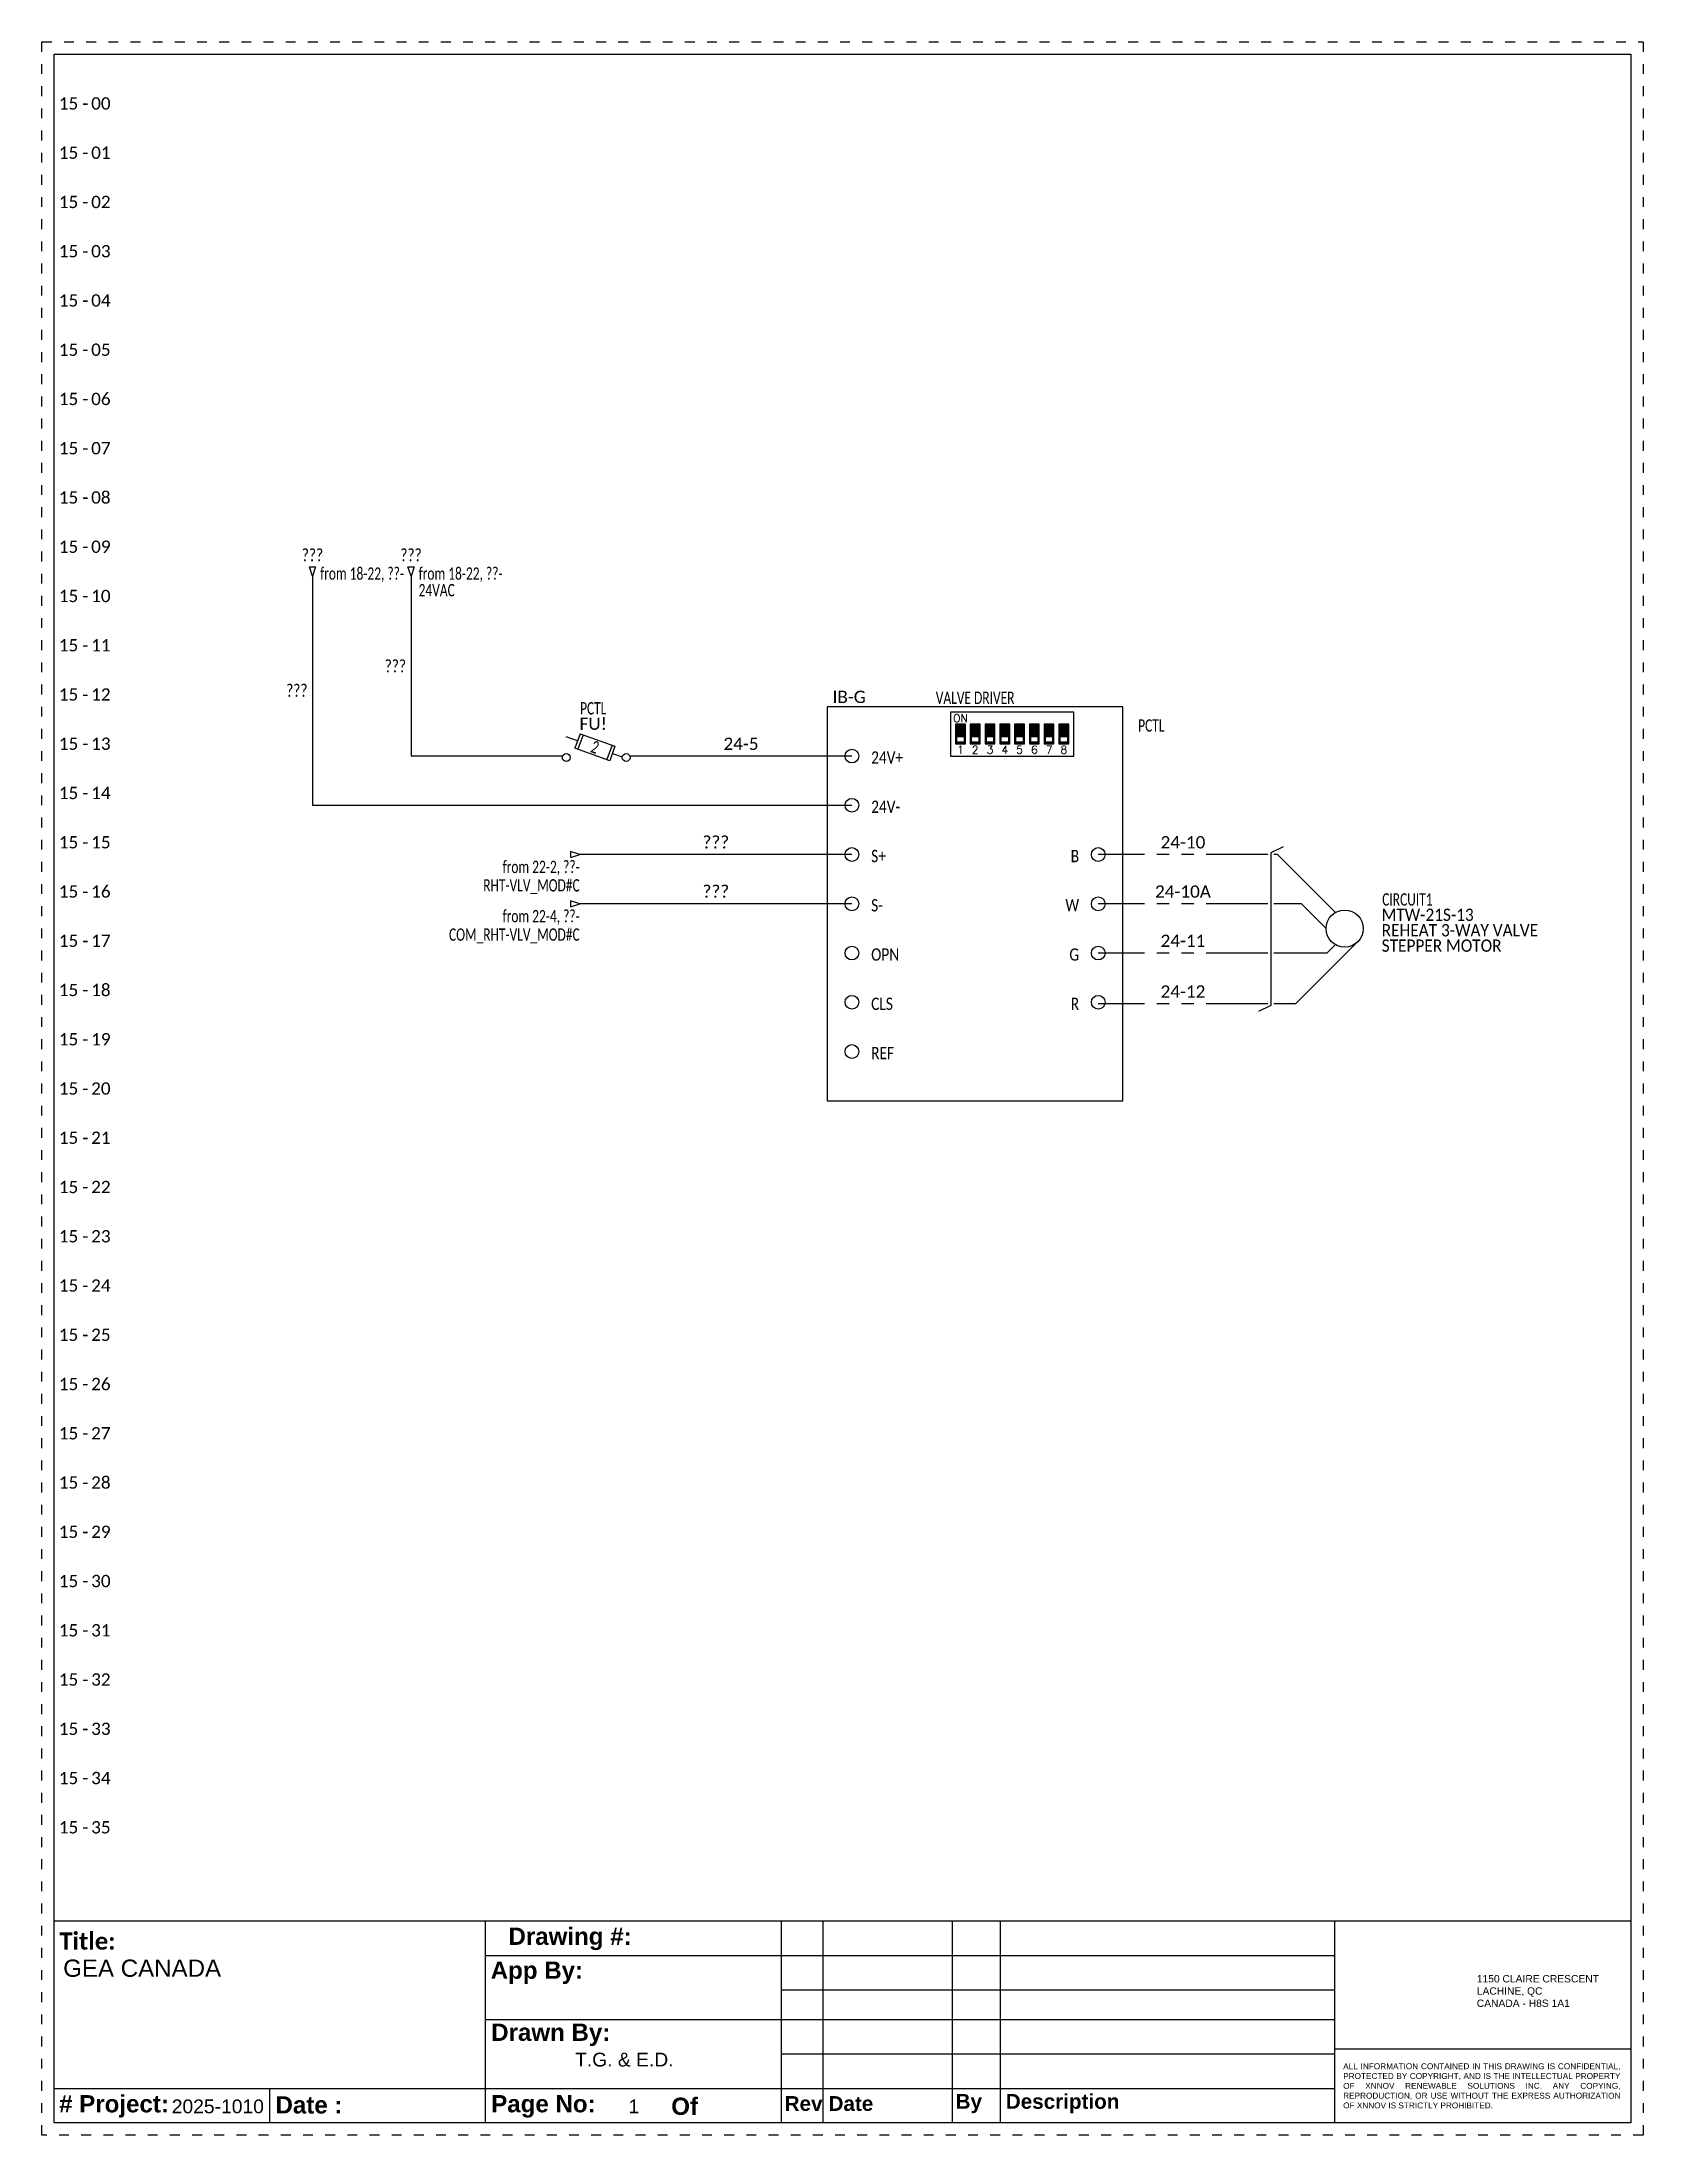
# Model space of a CAD drawing. Header units: inches. Extents: x 0 to 16.2, y 0 to 21.2.
import ezdxf
from ezdxf.enums import TextEntityAlignment as Align

# ---------------------------------------------------------------- set-up
doc = ezdxf.new("R2010")
doc.units = ezdxf.units.IN
doc.header["$MEASUREMENT"] = 0
doc.linetypes.add('DOT2', pattern=[0.125, 0, -0.125])
doc.linetypes.add('PHANTOM2', pattern=[1.25, 0.625, -0.125, 0.125, -0.125, 0.125, -0.125])
for name, color, linetype in [('BLK_18', 251, 'Continuous'), ('DESC', 150, 'Continuous'), ('GRN_18', 102, 'Continuous'), ('LINK', 9, 'Continuous'), ('LOC', 8, 'Continuous'), ('MISC', 7, 'Continuous'), ('ORG_14', 30, 'Continuous'), ('RED_18', 1, 'Continuous'), ('SYMS', 7, 'Continuous'), ('TAGFIXED', 7, 'Continuous'), ('TERMS', 123, 'Continuous'), ('WHT_14', 7, 'Continuous'), ('WHT_18', 7, 'Continuous'), ('WIREFIXED', 7, 'Continuous'), ('WIRENO', 72, 'Continuous'), ('WIREREF_DEST', 52, 'Continuous'), ('XREF', 7, 'Continuous')]:
    doc.layers.add(name, color=color, linetype=linetype)
doc.layers.add('TITLEBLOCK_FRAME', color=7, linetype='DOT2', plot=False)
doc.styles.add('SIMPLEX', font='SIMPLEX')
doc.styles.add('TB_BODY', font='arial.ttf')
doc.styles.add('TB_TITLE', font='ariblk.ttf')
doc.styles.add('WD', font='calibri.ttf')

# ---------------------------------------------------------------- blocks, each defined once
blk = doc.blocks.new('HA1D3')
blk.add_lwpolyline([(-0.094, 0), (-0.094, -0.031), (0, 0), (-0.094, 0.031), (-0.094, 0)])
at = {"style": 'WD', "width": 0.8, "flags": 8}
blk.add_attdef('WIRENO', text='', height=0.125, dxfattribs=at).set_placement((0, 0.094), align=Align.RIGHT)
at = {"style": 'WD', "flags": 1}
blk.add_attdef('SIGCODE', text='', height=0.01, dxfattribs=at).set_placement((-0.02, 0.047), align=Align.RIGHT)
blk.add_attdef('X1TERM01', (0, 0), '', height=0.01, dxfattribs=at)
at = {"style": 'WD', "width": 0.7}
for tag, p in [('XREF', (0, -0.188)), ('DESC1', (0, -0.375))]:
    blk.add_attdef(tag, text='', height=0.125, dxfattribs=at).set_placement(p, align=Align.RIGHT)
blk = doc.blocks.new('WD_WNH')
at = {"linetype": 'Continuous', "style": 'WD'}
blk.add_attdef('WIRENO', text='', height=0.125, dxfattribs=at).set_placement((0, 0.062), align=Align.CENTER)
at = {"style": 'WD', "flags": 1}
for tag, p in [('W01USER', (0, 0.078)), ('W02USER', (0, 0.07)), ('W03USER', (0, 0.062)), ('W04USER', (0, 0.055)), ('W05USER', (0, 0.047)), ('W06USER', (0, 0.039)), ('W07USER', (0, 0.031)), ('W08USER', (0, 0.023)), ('W09USER', (0, 0.016)), ('W10USER', (0, 0.008))]:
    blk.add_attdef(tag, text='', height=0.005, dxfattribs=at).set_placement(p, align=Align.CENTER)
blk = doc.blocks.new('WD_WNV')
at = {"linetype": 'Continuous', "style": 'WD', "width": 0.8}
blk.add_attdef('WIRENO', text='', height=0.125, dxfattribs=at).set_placement((-0.05, 0), align=Align.MIDDLE_RIGHT)
at = {"style": 'WD', "flags": 1}
for tag, p in [('W01USER', (-0.062, 0.094)), ('W02USER', (-0.062, 0.086)), ('W03USER', (-0.062, 0.078)), ('W04USER', (-0.062, 0.07)), ('W05USER', (-0.062, 0.062)), ('W06USER', (-0.062, 0.055)), ('W07USER', (-0.062, 0.047)), ('W08USER', (-0.062, 0.039)), ('W09USER', (-0.062, 0.031)), ('W10USER', (-0.062, 0.023))]:
    blk.add_attdef(tag, text='', height=0.005, dxfattribs=at).set_placement(p, align=Align.CENTER)
blk = doc.blocks.new('*U27')
blk.add_circle((0, 0), 0.07)
blk = doc.blocks.new('*U28')
at = {"color": 0, "linetype": 'ByBlock', "lineweight": -2, "transparency": 16777216}
for p in [(0, 3), (0, 2.5), (0, 2), (0, 1.5), (0, 1), (0, 0.5), (0, 0)]:
    blk.add_blockref('*U27', p, dxfattribs=at)
blk = doc.blocks.new('*U32')
h = blk.add_hatch(color=256)
h.dxf.hatch_style = 1
h.paths.add_polyline_path([(0.061, 0.144), (0.141, 0.144), (0.141, 0.194), (0.061, 0.194)], flags=16)
h.paths.add_polyline_path([(0.051, 0.124), (0.151, 0.124), (0.151, 0.324), (0.051, 0.324)])
h = blk.add_hatch(color=256)
h.dxf.hatch_style = 1
h.paths.add_polyline_path([(0.211, 0.144), (0.291, 0.144), (0.291, 0.194), (0.211, 0.194)], flags=16)
h.paths.add_polyline_path([(0.201, 0.124), (0.301, 0.124), (0.301, 0.324), (0.201, 0.324)])
h = blk.add_hatch(color=256)
h.dxf.hatch_style = 1
h.paths.add_polyline_path([(0.361, 0.144), (0.441, 0.144), (0.441, 0.194), (0.361, 0.194)], flags=16)
h.paths.add_polyline_path([(0.351, 0.124), (0.451, 0.124), (0.451, 0.324), (0.351, 0.324)])
h = blk.add_hatch(color=256)
h.dxf.hatch_style = 1
h.paths.add_polyline_path([(0.511, 0.144), (0.591, 0.144), (0.591, 0.194), (0.511, 0.194)], flags=16)
h.paths.add_polyline_path([(0.501, 0.124), (0.601, 0.124), (0.601, 0.324), (0.501, 0.324)])
h = blk.add_hatch(color=256)
h.dxf.hatch_style = 1
h.paths.add_polyline_path([(0.661, 0.144), (0.741, 0.144), (0.741, 0.194), (0.661, 0.194)], flags=16)
h.paths.add_polyline_path([(0.651, 0.124), (0.751, 0.124), (0.751, 0.324), (0.651, 0.324)])
h = blk.add_hatch(color=256)
h.dxf.hatch_style = 1
h.paths.add_polyline_path([(0.811, 0.144), (0.891, 0.144), (0.891, 0.194), (0.811, 0.194)], flags=16)
h.paths.add_polyline_path([(0.801, 0.124), (0.901, 0.124), (0.901, 0.324), (0.801, 0.324)])
h = blk.add_hatch(color=256)
h.dxf.hatch_style = 1
h.paths.add_polyline_path([(0.96, 0.144), (1.04, 0.144), (1.04, 0.194), (0.96, 0.194)], flags=16)
h.paths.add_polyline_path([(0.95, 0.124), (1.05, 0.124), (1.05, 0.324), (0.95, 0.324)])
h = blk.add_hatch(color=256)
h.dxf.hatch_style = 1
h.paths.add_polyline_path([(1.11, 0.144), (1.19, 0.144), (1.19, 0.194), (1.11, 0.194)], flags=16)
h.paths.add_polyline_path([(1.1, 0.124), (1.2, 0.124), (1.2, 0.324), (1.1, 0.324)])
for points in [[(0, 0), (1.25, 0), (1.25, 0.445), (0, 0.445)], [(0.051, 0.124), (0.151, 0.124), (0.151, 0.324), (0.051, 0.324)], [(0.201, 0.124), (0.301, 0.124), (0.301, 0.324), (0.201, 0.324)], [(0.351, 0.124), (0.451, 0.124), (0.451, 0.324), (0.351, 0.324)], [(0.501, 0.124), (0.601, 0.124), (0.601, 0.324), (0.501, 0.324)], [(0.651, 0.124), (0.751, 0.124), (0.751, 0.324), (0.651, 0.324)], [(0.801, 0.124), (0.901, 0.124), (0.901, 0.324), (0.801, 0.324)], [(0.95, 0.124), (1.05, 0.124), (1.05, 0.324), (0.95, 0.324)], [(1.1, 0.124), (1.2, 0.124), (1.2, 0.324), (1.1, 0.324)], [(0.061, 0.144), (0.141, 0.144), (0.141, 0.194), (0.061, 0.194)], [(0.211, 0.144), (0.291, 0.144), (0.291, 0.194), (0.211, 0.194)], [(0.361, 0.144), (0.441, 0.144), (0.441, 0.194), (0.361, 0.194)], [(0.511, 0.144), (0.591, 0.144), (0.591, 0.194), (0.511, 0.194)], [(0.661, 0.144), (0.741, 0.144), (0.741, 0.194), (0.661, 0.194)], [(0.811, 0.144), (0.891, 0.144), (0.891, 0.194), (0.811, 0.194)], [(0.96, 0.144), (1.04, 0.144), (1.04, 0.194), (0.96, 0.194)], [(1.11, 0.144), (1.19, 0.144), (1.19, 0.194), (1.11, 0.194)]]:
    blk.add_lwpolyline(points, close=True)
at = {"char_height": 0.08, "width": 0.06814, "style": 'SIMPLEX'}
for s, insert, attachment_point in [('ON', (0.101, 0.344), 8), ('1', (0.101, 0.104), 2), ('2', (0.251, 0.104), 2), ('3', (0.401, 0.104), 2), ('4', (0.551, 0.104), 2), ('5', (0.701, 0.104), 2), ('6', (0.851, 0.104), 2), ('7', (1, 0.104), 2), ('8', (1.15, 0.104), 2)]:
    blk.add_mtext(s, dxfattribs=dict(at, insert=insert, attachment_point=attachment_point))
blk = doc.blocks.new('*U29')
blk.add_circle((0, 0), 0.07)
blk = doc.blocks.new('*U30')
at = {"color": 0, "linetype": 'ByBlock', "lineweight": -2, "transparency": 16777216}
for p in [(0, 1.5), (0, 1), (0, 0.5), (0, 0)]:
    blk.add_blockref('*U29', p, dxfattribs=at)
blk = doc.blocks.new('HDV1_IB-G')
blk.add_lwpolyline([(0, -4), (3, -4), (3, 0), (0, 0)], close=True)
for name, p in [('*U32', (1.25, -0.5)), ('*U28', (0.25, -3.5)), ('*U30', (2.75, -3))]:
    blk.add_blockref(name, p)
at = {"style": 'WD'}
blk.add_attdef('TAG1', text='', height=0.125, dxfattribs=at).set_placement((0.125, 0.029), align=Align.CENTER)
at = {"style": 'WD', "width": 0.7}
for tag, p in [('DESC1', (1.5, 0.029)), ('LOC', (3.125, -0.25))]:
    blk.add_attdef(tag, text='', height=0.125, dxfattribs=at).set_placement(p, align=Align.CENTER)
at = {"style": 'WD', "flags": 9}
for tag in ['ASSYCODE', 'MFG', 'CAT']:
    blk.add_attdef(tag, text='', height=0.01, dxfattribs=at).set_placement((3, 0), align=Align.CENTER)
at = {"style": 'WD'}
for tag, p, height, flags in [('FAMILY', (3, 0), 0.01, 9), ('X4TERM01', (0.25, -0.5), 0.005, 1), ('X4TERM02', (0.25, -1), 0.005, 1), ('X4TERM03', (0.25, -1.5), 0.005, 1), ('X1TERM08', (2.75, -1.5), 0.005, 1), ('X4TERM04', (0.25, -2), 0.005, 1), ('X1TERM09', (2.75, -2), 0.005, 1), ('X4TERM05', (0.25, -2.5), 0.005, 1), ('X1TERM10', (2.75, -2.5), 0.005, 1), ('X4TERM06', (0.25, -3), 0.005, 1), ('X1TERM11', (2.75, -3), 0.005, 1), ('X4TERM07', (0.25, -3.5), 0.005, 1)]:
    blk.add_attdef(tag, p, '', height=height, dxfattribs=dict(at, flags=flags))
at = {"style": 'WD', "width": 0.8}
for tag, p in [('TERM01', (0.445, -0.515)), ('TERM02', (0.445, -1.015)), ('TERM03', (0.445, -1.515)), ('TERM04', (0.445, -2.015)), ('TERM05', (0.445, -2.515)), ('TERM06', (0.445, -3.015)), ('TERM07', (0.445, -3.515))]:
    blk.add_attdef(tag, text='', height=0.125, dxfattribs=at).set_placement(p, align=Align.MIDDLE_LEFT)
for tag, p in [('TERM08', (2.555, -1.515)), ('TERM09', (2.555, -2.015)), ('TERM10', (2.555, -2.515)), ('TERM11', (2.555, -3.015))]:
    blk.add_attdef(tag, text='', height=0.125, dxfattribs=at).set_placement(p, align=Align.MIDDLE_RIGHT)
blk = doc.blocks.new('HDS11FL')
for p, q in [((-0.163, 0.241), (-0.216, 0.094)), ((-0.134, 0.231), (-0.187, 0.084)), ((-0.163, 0.241), (0.19, 0.116)), ((-0.19, 0.168), (-0.307, 0.21)), ((0.137, -0.032), (-0.216, 0.094)), ((0.16, 0.126), (0.108, -0.021)), ((0.19, 0.116), (0.137, -0.032)), ((0.164, 0.042), (0.264, 0.006))]:
    blk.add_line(p, q)
at = {"linetype": 'Continuous'}
for centre in [(-0.304, 0), (0.304, 0)]:
    blk.add_circle(centre, 0.04, dxfattribs=at)
at = {"style": 'WD', "width": 0.7}
for tag, p in [('INST', (-0.031, 0.607)), ('LOC', (-0.031, 0.438))]:
    blk.add_attdef(tag, text='', height=0.125, dxfattribs=at).set_placement(p, align=Align.CENTER)
blk.add_attdef('RATING1', text='', height=0.125, rotation=340.3798, dxfattribs=at).set_placement((-0.013, 0.105), align=Align.MIDDLE_CENTER)
at = {"style": 'WD'}
blk.add_attdef('TAG1', text='', height=0.125, dxfattribs=at).set_placement((-0.031, 0.281), align=Align.CENTER)
for tag, p in [('X2LINK', (0, 0.406)), ('X8LINK', (0, -0.109))]:
    blk.add_attdef(tag, p, '', height=0.01, dxfattribs=at)
at = {"linetype": 'Continuous', "style": 'WD', "flags": 9}
for tag, p in [('ASSYCODE', (0.126, 0.206)), ('MFG', (0.126, 0.228)), ('CAT', (0.126, 0.247))]:
    blk.add_attdef(tag, text='', height=0.01, dxfattribs=at).set_placement(p, align=Align.CENTER)
at = {"style": 'WD'}
for tag, p, height, flags in [('FAMILY', (0.098, 0.264), 0.01, 9), ('X4TERM01', (-0.344, 0), 0.0125, 1), ('CONTACT', (0.098, 0.187), 0.01, 9), ('X1TERM02', (0.344, 0), 0.0125, 1)]:
    blk.add_attdef(tag, p, '', height=height, dxfattribs=dict(at, flags=flags))
at = {"linetype": 'Continuous', "style": 'WD', "flags": 8}
blk.add_attdef('TERM01', text='', height=0.125, dxfattribs=at).set_placement((-0.406, -0.031), align=Align.TOP_RIGHT)
blk.add_attdef('TERM02', text='', height=0.125, dxfattribs=at).set_placement((0.406, -0.031), align=Align.TOP_LEFT)
blk = doc.blocks.new('HMO13')
blk.add_circle((0, 0), 0.188)
at = {"style": 'WD'}
for tag, p, width in [('INST', (0.381, 0.403), 0.7), ('LOC', (0.381, 0.234), 0.7), ('TAG1', (0.375, 0.077), 0.9), ('DESC1', (0.376, -0.079), 0.9), ('DESC2', (0.376, -0.235), 0.9), ('RATING3', (0.375, -0.548), 0.8), ('DESC3', (0.376, -0.391), 0.9), ('RATING4', (0.375, -0.704), 0.8), ('WDTAGALT', (0.375, -0.875), 0.7)]:
    blk.add_attdef(tag, p, '', height=0.125, dxfattribs=dict(at, width=width))
at = {"style": 'WD', "width": 0.8}
blk.add_attdef('RATING1', text='', height=0.1, dxfattribs=at).set_placement((0, 0), align=Align.CENTER)
at = {"style": 'WD', "flags": 1}
for tag, p in [('X4TERM02', (-0.188, 0)), ('X0TERM01', (-0.094, 0.162)), ('X0TERM03', (-0.094, -0.162)), ('X0TERM04', (0.133, -0.133))]:
    blk.add_attdef(tag, p, '', height=0.0125, dxfattribs=at)
at = {"linetype": 'Continuous', "style": 'WD', "flags": 9}
blk.add_attdef('ASSYCODE', text='', height=0.01, dxfattribs=at).set_placement((0, 0.125), align=Align.CENTER)
at = {"style": 'WD', "flags": 9}
blk.add_attdef('FAMILY', text='', height=0.01, dxfattribs=at).set_placement((-0.005, 0.17), align=Align.CENTER)
at = {"linetype": 'Continuous', "style": 'WD', "flags": 1}
for tag, p in [('MFG', (0, 0.14)), ('CAT', (0, 0.159))]:
    blk.add_attdef(tag, text='', height=0.01, dxfattribs=at).set_placement(p, align=Align.MIDDLE)
at = {"style": 'WD', "width": 0.8}
blk.add_attdef('RATING2', text='', height=0.1, dxfattribs=at).set_placement((0, -0.031), align=Align.TOP_CENTER)
blk = doc.blocks.new('HW01_5')
blk.add_line((0.125, 0.078), (0, 0.016))
at = {"style": 'WD', "width": 0.7, "flags": 1}
for tag, p in [('INST', (0, 0.388)), ('LOC', (0, 0.219))]:
    blk.add_attdef(tag, text='', height=0.125, dxfattribs=at).set_placement(p, align=Align.CENTER)
at = {"style": 'WD', "width": 0.8}
blk.add_attdef('TAG1', text='', height=0.125, dxfattribs=at).set_placement((-0.031, 0.062), align=Align.RIGHT)
at = {"style": 'WD', "flags": 1}
for tag, p, height in [('X4TERM01', (-0.031, 0), 0.0125), ('X8LINK', (0, 0.016), 0.005), ('X1TERM01', (0.031, 0), 0.0125)]:
    blk.add_attdef(tag, p, '', height=height, dxfattribs=at)
at = {"color": 7, "style": 'WD'}
for tag, p in [('X4_TINY_DOT_DONT_REMOVE', (-0.031, 0)), ('X1_TINY_DOT_DONT_REMOVE', (0.031, 0))]:
    blk.add_attdef(tag, p, '', height=0.0001, dxfattribs=at)
at = {"linetype": 'Continuous', "style": 'WD', "flags": 9}
blk.add_attdef('ASSYCODE', text='', height=0.01, dxfattribs=at).set_placement((0.029, 0.042), align=Align.CENTER)
at = {"style": 'WD', "flags": 9}
blk.add_attdef('FAMILY', text='', height=0.01, dxfattribs=at).set_placement((0.023, 0.118), align=Align.CENTER)
at = {"style": 'WD', "width": 0.8}
for tag, p, height in [('RATING1', (0.156, 0.062), 0.125), ('RATING2', (0.156, -0.13), 0.0938)]:
    blk.add_attdef(tag, p, '', height=height, dxfattribs=at)
at = {"style": 'WD', "width": 0.8, "flags": 1}
blk.add_attdef('MFG', text='', height=0.0938, dxfattribs=at).set_placement((-0.125, -0.031), align=Align.TOP_RIGHT)
blk.add_attdef('CAT', text='', height=0.0938, dxfattribs=at).set_placement((0.031, -0.031), align=Align.TOP_LEFT)
at = {"style": 'WD', "width": 0.7, "flags": 1}
for tag, p in [('XREF', (0.062, -0.3)), ('DESC1', (0.062, -0.456)), ('DESC2', (0.062, -0.613)), ('DESC3', (0.062, -0.769))]:
    blk.add_attdef(tag, p, '', height=0.125, dxfattribs=at)
blk = doc.blocks.new('HW02_5B')
at = {"style": 'WD', "width": 0.7, "flags": 1}
for tag, p in [('INST', (0, 0.388)), ('LOC', (0, 0.219))]:
    blk.add_attdef(tag, text='', height=0.125, dxfattribs=at).set_placement(p, align=Align.CENTER)
at = {"style": 'WD', "width": 0.8}
blk.add_attdef('TAG2', text='', height=0.125, dxfattribs=at).set_placement((-0.062, 0.062), align=Align.RIGHT)
at = {"style": 'WD', "flags": 1}
for tag, p, height in [('X4TERM01', (-0.031, 0), 0.0125), ('X2LINK', (0, 0), 0.01), ('X8LINK', (0, 0), 0.005), ('X1TERM01', (0.031, 0), 0.0125)]:
    blk.add_attdef(tag, p, '', height=height, dxfattribs=at)
at = {"color": 7, "style": 'WD'}
for tag, p in [('X4_TINY_DOT_DONT_REMOVE', (-0.031, 0)), ('X1_TINY_DOT_DONT_REMOVE', (0.031, 0))]:
    blk.add_attdef(tag, p, '', height=0.0001, dxfattribs=at)
at = {"style": 'WD', "flags": 9}
blk.add_attdef('FAMILY', text='', height=0.01, dxfattribs=at).set_placement((0.023, 0.118), align=Align.CENTER)
at = {"style": 'WD', "width": 0.8}
for tag, p, height in [('RATING1', (0.094, 0.062), 0.125), ('RATING2', (0.094, -0.13), 0.0938)]:
    blk.add_attdef(tag, p, '', height=height, dxfattribs=at)
at = {"style": 'WD', "width": 0.7, "flags": 1}
for tag, p in [('XREF', (0.062, -0.206)), ('DESC1', (0.062, -0.363)), ('DESC2', (0.062, -0.519)), ('DESC3', (0.062, -0.675))]:
    blk.add_attdef(tag, p, '', height=0.125, dxfattribs=at)
blk = doc.blocks.new('HW02_5')
blk.add_line((0, -0.016), (-0.125, -0.078))
at = {"style": 'WD', "width": 0.7, "flags": 1}
for tag, p in [('INST', (0, 0.388)), ('LOC', (0, 0.219)), ('XREF', (0, -0.3)), ('DESC1', (0, -0.456)), ('DESC2', (0, -0.613)), ('DESC3', (0, -0.769))]:
    blk.add_attdef(tag, text='', height=0.125, dxfattribs=at).set_placement(p, align=Align.CENTER)
at = {"style": 'WD', "width": 0.8}
blk.add_attdef('TAG2', text='', height=0.125, dxfattribs=at).set_placement((-0.062, 0.062), align=Align.RIGHT)
at = {"style": 'WD', "flags": 1}
for tag, p, height in [('X4TERM01', (-0.031, 0), 0.0125), ('X1TERM01', (0.031, 0), 0.0125), ('X2LINK', (0, -0.016), 0.005)]:
    blk.add_attdef(tag, p, '', height=height, dxfattribs=at)
at = {"color": 7, "style": 'WD'}
for tag, p in [('X4_TINY_DOT_DONT_REMOVE', (-0.031, 0)), ('X1_TINY_DOT_DONT_REMOVE', (0.031, 0))]:
    blk.add_attdef(tag, p, '', height=0.0001, dxfattribs=at)
at = {"style": 'WD', "flags": 9}
blk.add_attdef('FAMILY', text='', height=0.01, dxfattribs=at).set_placement((0.023, 0.118), align=Align.CENTER)
at = {"style": 'WD', "width": 0.8}
for tag, p, height in [('RATING1', (0.094, 0.062), 0.125), ('RATING2', (0.094, -0.13), 0.0938)]:
    blk.add_attdef(tag, p, '', height=height, dxfattribs=at)
blk = doc.blocks.new('HA1D2')
blk.add_lwpolyline([(0, 0.094), (0.031, 0.094), (0, 0), (-0.031, 0.094), (0, 0.094)])
at = {"style": 'WD', "width": 0.8, "flags": 8}
blk.add_attdef('WIRENO', text='', height=0.125, dxfattribs=at).set_placement((0, 0.15), align=Align.CENTER)
at = {"style": 'WD', "flags": 1}
for tag, p in [('X8TERM01', (0, 0)), ('SIGCODE', (0.026, 0.066))]:
    blk.add_attdef(tag, p, '', height=0.01, dxfattribs=at)
at = {"style": 'WD', "width": 0.7}
for tag, p in [('XREF', (0.077, -0.037)), ('DESC1', (0.077, -0.206))]:
    blk.add_attdef(tag, p, '', height=0.125, dxfattribs=at)
blk = doc.blocks.new('*U36')
at = {"color": 5}
for p, q in [((0, 21), (16, 21)), ((0, 0), (0, 21)), ((16, 21), (16, 0)), ((0, 2.05), (16, 2.05)), ((4.372, 2.05), (4.372, 0)), ((7.376, 2.05), (7.376, 0)), ((7.8, 2.05), (7.8, 0)), ((9.113, 2.05), (9.113, 0)), ((9.599, 2.05), (9.599, 0)), ((9.599, 2.05), (9.599, 0)), ((12.992, 2.05), (12.992, 0)), ((4.372, 1.7), (12.992, 1.7)), ((7.376, 1.35), (12.992, 1.35)), ((4.372, 1.05), (12.992, 1.05)), ((7.376, 0.7), (12.992, 0.7)), ((12.992, 0.75), (16, 0.75)), ((0, 0.35), (12.992, 0.35)), ((2.186, 0.35), (2.186, 0)), ((16, 0), (0, 0))]:
    blk.add_line(p, q, dxfattribs=at)
at = {"layer": 'TITLEBLOCK_FRAME'}
blk.add_lwpolyline([(-0.125, 21.125), (16.125, 21.125), (16.125, -0.125), (-0.125, -0.125)], close=True, dxfattribs=at)
blk.add_lwpolyline([(-0.125, 21.125), (16.125, 21.125), (16.125, -0.125), (-0.125, -0.125)], close=True, dxfattribs=at)
at = {"color": 7, "style": 'TB_TITLE'}
for s, width, gutter_width, heights, insert, char_height, attachment_point in [('{\\fCalibri|b1|i0|c0|p34;Title:}', 4.49877, 1.75, [-0.19], (0.052, 1.933), 0.175, 1), ('\\pxi-3,l4,t4;{\\fArial|b1|i0|c0|p34;Drawing #:}', 2.99404, 4.083, [-0.229], (4.435, 1.867), 0.175, 4), ('{\\fArial|b1|i0|c0|p34;App By:}', 4.49661, 1.749, [-0.226], (4.43, 1.523), 0.175, 4), ('{\\fArial|b1|i0|c0|p34;Drawn By:}', 2.16756, 1.749, [0.131], (4.435, 0.893), 0.175, 4), ('{\\fArial|b1|i0|c0|p34;# Project:}', 1.25184, 1.749, [-0.229], (0.05, 0.167), 0.175, 4), ('{\\fArial|b1|i0|c0|p34;Date :}', 2.18747, 1.749, [-0.178], (2.246, 0.181), 0.175, 4), ('{\\fArial|b1|i0|c0|p34;Page No:}', 4.49661, 1.749, [-0.226], (4.435, 0.167), 0.175, 4), ('{\\fArial|b1|i0|c0|p34;Of}', 4.49661, 1.749, [-0.181], (6.262, 0.167), 0.175, 4), ('{\\fArial|b1|i0|c0|p34;Rev}', 0.34979, 1.749, [-0.152], (7.413, 0.195), 0.15, 4), ('{\\fArial|b1|i0|c0|p34; Date}', 0.58778, 1.749, [-0.152], (7.8, 0.195), 0.15, 4), ('{\\fArial|b1|i0|c0|p34;By}', 0.36928, 1.749, [-0.194], (9.148, 0.195), 0.15, 4), ('{\\fArial|b1|i0|c0|p34; Description}', 1.60793, 1.749, [-0.191], (9.599, 0.195), 0.15, 4)]:
    blk.add_mtext_dynamic_manual_height_columns(s, width=width, gutter_width=gutter_width, heights=heights, dxfattribs=dict(at, insert=insert, char_height=char_height, attachment_point=attachment_point))
at = {"style": 'TB_BODY'}
for s, width, gutter_width, heights, insert, char_height, attachment_point in [('1150 CLAIRE CRESCENT\\PLACHINE, QC \\PCANADA - H8S 1A1', 1.56147, 0.995, [-0.329], (14.437, 1.5), 0.07464, 1), ('\\pxqj;ALL INFORMATION CONTAINED IN THIS DRAWING IS CONFIDENTIAL, PROTECTED BY COPYRIGHT, AND IS THE INTELLECTUAL PROPERTY OF XNNOV RENEWABLE SOLUTIONS INC. ANY COPYING, REPRODUCTION, OR USE WITHOUT THE EXPRESS AUTHORIZATION OF XNNOV IS STRICTLY PROHIBITED.', 2.80577, 0.597, [-0.464], (13.081, 0.375), 0.059714, 4)]:
    blk.add_mtext_dynamic_manual_height_columns(s, width=width, gutter_width=gutter_width, heights=heights, dxfattribs=dict(at, insert=insert, char_height=char_height, attachment_point=attachment_point))
at = {"color": 7, "style": 'TB_BODY', "flags": 4}
for tag, p in [('N5', (7.597, 1.925)), ('N4', (7.597, 1.575)), ('N3', (7.597, 1.225)), ('N2', (7.597, 0.925)), ('N1', (7.597, 0.575)), ('PAGENO', (5.883, 0.167)), ('SHEETMAX', (6.824, 0.157))]:
    blk.add_attdef(tag, text='', height=0.14, dxfattribs=at).set_placement(p, align=Align.MIDDLE_CENTER)
for tag, height, p in [('DATE5', 0.14, (7.854, 1.925)), ('PAR5', 0.14, (9.104, 1.925)), ('DESCRIPTION5', 0.14, (9.661, 1.925)), ('TITLE1', 0.175, (0.091, 1.57)), ('DATE4', 0.14, (7.854, 1.575)), ('PAR4', 0.14, (9.104, 1.575)), ('DESCRIPTION4', 0.14, (9.661, 1.575)), ('TITLE2', 0.175, (0.091, 1.306)), ('AP.PAR', 0.14, (5.526, 1.365)), ('DATE3', 0.14, (7.854, 1.225)), ('PAR3', 0.14, (9.104, 1.225)), ('DESCRIPTION3', 0.14, (9.661, 1.225)), ('TITLE3', 0.175, (0.091, 1.041)), ('DATE2', 0.14, (7.854, 0.925)), ('PAR2', 0.14, (9.104, 0.925)), ('DESCRIPTION2', 0.14, (9.661, 0.925)), ('DESS.PAR', 0.14, (5.286, 0.642)), ('DATE1', 0.14, (7.854, 0.575)), ('PAR1', 0.14, (9.109, 0.575)), ('DESCRIPTION1', 0.14, (9.645, 0.575)), ('PRJCT', 0.14, (1.193, 0.167)), ('DATE', 0.14, (3.204, 0.179))]:
    blk.add_attdef(tag, text='', height=height, dxfattribs=at).set_placement(p, align=Align.MIDDLE_LEFT)
blk = doc.blocks.new('WD_MLRH7')
at = {"style": 'WD'}
blk.add_attdef('WDCOPY_DASH', text='', height=0.125, dxfattribs=at).set_placement((-0.684, 0), align=Align.MIDDLE)
blk.add_attdef('SHEET', text='', height=0.125, dxfattribs=at).set_placement((-0.756, 0), align=Align.MIDDLE_RIGHT)
blk.add_attdef('RUNGFIRST', text='', height=0.125, dxfattribs=at).set_placement((-0.625, 0), align=Align.MIDDLE_LEFT)
at = {"style": 'WD', "flags": 1}
for tag, p in [('RUNGHORV', (-0.25, -0.127)), ('RUNGDIST', (-0.25, -0.2)), ('RUNGCNT', (-0.25, -0.237)), ('RUNGINC', (-0.25, -0.163)), ('WIRE-START', (-0.25, -0.356)), ('WIREMODE', (-0.25, -0.281)), ('WIRE-GSUF', (-0.25, -0.396)), ('PH3SPACE', (-0.25, -0.437)), ('WIREFMT', (-0.25, -0.321))]:
    blk.add_attdef(tag, text='', height=0.025, dxfattribs=at).set_placement(p, align=Align.RIGHT)

msp = doc.modelspace()

# ---------------------------------------------------------------- linework, layer by layer
at = {"layer": 'BLK_18', "linetype": 'PHANTOM2'}
msp.add_line((12.44, 13), (10.721, 13), dxfattribs=at)
at = {"layer": 'BLK_18'}
for p, q in [((12.538, 13), (12.502, 13)), ((13.127, 12.411), (12.538, 13)), ((8.221, 12.5), (5.458, 12.5))]:
    msp.add_line(p, q, dxfattribs=at)
at = {"layer": 'GRN_18', "linetype": 'PHANTOM2'}
msp.add_line((12.44, 12), (10.721, 12), dxfattribs=at)
at = {"layer": 'GRN_18'}
for p, q in [((13.041, 12), (12.502, 12)), ((13.127, 12.086), (13.041, 12))]:
    msp.add_line(p, q, dxfattribs=at)
at = {"layer": 'LINK', "linetype": 'Continuous'}
msp.add_lwpolyline([(12.471, 13.016), (12.471, 11.469)], dxfattribs=at)
at = {"layer": 'ORG_14'}
for p, q in [((3.746, 15.827), (3.746, 13.998)), ((5.282, 14), (3.746, 14)), ((8.221, 14), (5.97, 14))]:
    msp.add_line(p, q, dxfattribs=at)
at = {"layer": 'RED_18'}
for p, q in [((8.221, 13), (5.458, 13)), ((13.354, 12.116), (12.722, 11.484)), ((12.722, 11.484), (12.502, 11.484))]:
    msp.add_line(p, q, dxfattribs=at)
at = {"layer": 'RED_18', "linetype": 'PHANTOM2'}
msp.add_line((12.44, 11.484), (10.721, 11.484), dxfattribs=at)
at = {"layer": 'WHT_14'}
for p, q in [((2.746, 15.827), (2.746, 13.5)), ((2.746, 13.5), (8.221, 13.5))]:
    msp.add_line(p, q, dxfattribs=at)
at = {"layer": 'WHT_18', "linetype": 'PHANTOM2'}
msp.add_line((12.44, 12.5), (10.721, 12.5), dxfattribs=at)
at = {"layer": 'WHT_18'}
for p, q in [((12.782, 12.5), (12.502, 12.5)), ((13.034, 12.248), (12.782, 12.5))]:
    msp.add_line(p, q, dxfattribs=at)

# ---------------------------------------------------------------- block references
at = {"ltscale": 0.5}
ref = msp.add_blockref('*U36', (0.125, 0.125), dxfattribs=at)
ref.add_attrib('PRJCT', '2025-1010', dxfattribs={"color": 7, "height": 0.14, "style": 'TB_BODY'}).set_placement((1.318, 0.292), align=Align.MIDDLE_LEFT)
ref.add_attrib('PAGENO', '1', dxfattribs={"color": 7, "height": 0.14, "style": 'TB_BODY'}).set_placement((6.008, 0.292), align=Align.MIDDLE_CENTER)
ref.add_attrib('DESS.PAR', 'T.G. & E.D.', dxfattribs={"color": 7, "height": 0.14, "style": 'TB_BODY'}).set_placement((5.411, 0.767), align=Align.MIDDLE_LEFT)
ref.add_attrib('TITLE1', 'GEA CANADA', dxfattribs={"color": 7, "height": 0.175, "style": 'TB_BODY'}).set_placement((0.216, 1.695), align=Align.MIDDLE_LEFT)
at = {"layer": 'MISC'}
msp.add_blockref('WD_MLRH7', (1.125, 20.625), dxfattribs=at).add_auto_attribs({'RUNGFIRST': '00', 'SHEET': '15', 'WDCOPY_DASH': '-'})
at = {"layer": 'SYMS', "ltscale": 0.5}
ref = msp.add_blockref('HA1D2', (2.746, 15.827), dxfattribs=at)
ref.add_attrib('WIRENO', '???', dxfattribs={"layer": 'WIREREF_DEST', "height": 0.125, "style": 'WD', "width": 0.8, "flags": 8}).set_placement((2.746, 15.977), align=Align.CENTER)
ref.add_attrib('XREF', 'from 18-22, ??-', (2.823, 15.79), dxfattribs={"layer": 'XREF', "height": 0.125, "style": 'WD', "width": 0.7})
ref = msp.add_blockref('HA1D2', (3.746, 15.827), dxfattribs=at)
ref.add_attrib('DESC1', '24VAC', (3.823, 15.621), dxfattribs={"layer": 'DESC', "height": 0.125, "style": 'WD', "width": 0.7})
ref.add_attrib('WIRENO', '???', dxfattribs={"layer": 'WIREREF_DEST', "height": 0.125, "style": 'WD', "width": 0.8, "flags": 8}).set_placement((3.746, 15.977), align=Align.CENTER)
ref.add_attrib('XREF', 'from 18-22, ??-', (3.823, 15.79), dxfattribs={"layer": 'XREF', "height": 0.125, "style": 'WD', "width": 0.7})
at = {"layer": 'SYMS'}
ref = msp.add_blockref('HDV1_IB-G', (7.971, 14.5), dxfattribs=at)
ref.add_attrib('TERM01', '24V+', dxfattribs={"layer": 'TERMS', "height": 0.125, "style": 'WD', "width": 0.8}).set_placement((8.416, 13.985), align=Align.MIDDLE_LEFT)
ref.add_attrib('TERM02', '24V-', dxfattribs={"layer": 'TERMS', "height": 0.125, "style": 'WD', "width": 0.8}).set_placement((8.416, 13.485), align=Align.MIDDLE_LEFT)
ref.add_attrib('TERM03', 'S+', dxfattribs={"layer": 'TERMS', "height": 0.125, "style": 'WD', "width": 0.8}).set_placement((8.416, 12.985), align=Align.MIDDLE_LEFT)
ref.add_attrib('TERM04', 'S-', dxfattribs={"layer": 'TERMS', "height": 0.125, "style": 'WD', "width": 0.8}).set_placement((8.416, 12.485), align=Align.MIDDLE_LEFT)
ref.add_attrib('TERM05', 'OPN', dxfattribs={"layer": 'TERMS', "height": 0.125, "style": 'WD', "width": 0.8}).set_placement((8.416, 11.985), align=Align.MIDDLE_LEFT)
ref.add_attrib('TERM06', 'CLS', dxfattribs={"layer": 'TERMS', "height": 0.125, "style": 'WD', "width": 0.8}).set_placement((8.416, 11.485), align=Align.MIDDLE_LEFT)
ref.add_attrib('TERM07', 'REF', dxfattribs={"layer": 'TERMS', "height": 0.125, "style": 'WD', "width": 0.8}).set_placement((8.416, 10.985), align=Align.MIDDLE_LEFT)
ref.add_attrib('TERM08', 'B', dxfattribs={"layer": 'TERMS', "height": 0.125, "style": 'WD', "width": 0.8}).set_placement((10.526, 12.985), align=Align.MIDDLE_RIGHT)
ref.add_attrib('TERM09', 'W', dxfattribs={"layer": 'TERMS', "height": 0.125, "style": 'WD', "width": 0.8}).set_placement((10.526, 12.485), align=Align.MIDDLE_RIGHT)
ref.add_attrib('TERM10', 'G', dxfattribs={"layer": 'TERMS', "height": 0.125, "style": 'WD', "width": 0.8}).set_placement((10.526, 11.985), align=Align.MIDDLE_RIGHT)
ref.add_attrib('TERM11', 'R', dxfattribs={"layer": 'TERMS', "height": 0.125, "style": 'WD', "width": 0.8}).set_placement((10.526, 11.485), align=Align.MIDDLE_RIGHT)
ref.add_attrib('TAG1F', 'IB-G', dxfattribs={"layer": 'TAGFIXED', "height": 0.125, "style": 'WD'}).set_placement((8.193, 14.538), align=Align.CENTER)
ref.add_attrib('DESC1', 'VALVE DRIVER', dxfattribs={"layer": 'DESC', "height": 0.125, "style": 'WD', "width": 0.7}).set_placement((9.471, 14.529), align=Align.CENTER)
ref.add_attrib('LOC', 'PCTL', dxfattribs={"layer": 'LOC', "height": 0.125, "style": 'WD', "width": 0.7}).set_placement((11.259, 14.248), align=Align.CENTER)
ref = msp.add_blockref('HDS11FL', (5.626, 13.985), dxfattribs=at)
ref.add_attrib('RATING1', '2', dxfattribs={"layer": 'MISC', "height": 0.125, "rotation": 340.3798, "style": 'WD', "width": 0.7}).set_placement((5.613, 14.09), align=Align.MIDDLE_CENTER)
ref.add_attrib('LOC', 'PCTL', dxfattribs={"layer": 'LOC', "height": 0.125, "style": 'WD', "width": 0.7}).set_placement((5.595, 14.422), align=Align.CENTER)
ref.add_attrib('TAG1F', 'FU!', dxfattribs={"layer": 'TAGFIXED', "height": 0.125, "style": 'WD'}).set_placement((5.595, 14.266), align=Align.CENTER)
ref = msp.add_blockref('HA1D3', (5.458, 13), dxfattribs=at)
ref.add_attrib('DESC1', 'RHT-VLV_MOD#C', dxfattribs={"layer": 'DESC', "height": 0.125, "style": 'WD', "width": 0.7}).set_placement((5.458, 12.625), align=Align.RIGHT)
ref.add_attrib('XREF', 'from 22-2, ??-', dxfattribs={"layer": 'XREF', "height": 0.125, "style": 'WD', "width": 0.7}).set_placement((5.458, 12.812), align=Align.RIGHT)
ref = msp.add_blockref('HW01_5', (12.471, 13), dxfattribs=at)
ref.add_attrib('X1_TINY_DOT_DONT_REMOVE', '.', (12.502, 13), dxfattribs={"layer": 'MISC', "color": 7, "height": 0.0001, "style": 'WD'})
ref.add_attrib('X4_TINY_DOT_DONT_REMOVE', '.', (12.44, 13), dxfattribs={"layer": 'MISC', "color": 7, "height": 0.0001, "style": 'WD'})
ref = msp.add_blockref('HMO13', (13.221, 12.248), dxfattribs=at)
ref.add_attrib('DESC1', 'REHEAT 3-WAY VALVE', (13.597, 12.169), dxfattribs={"layer": 'DESC', "height": 0.125, "style": 'WD', "width": 0.9})
ref.add_attrib('DESC2', 'STEPPER MOTOR', (13.597, 12.013), dxfattribs={"layer": 'DESC', "height": 0.125, "style": 'WD', "width": 0.9})
ref.add_attrib('LOC', 'CIRCUIT1', (13.602, 12.482), dxfattribs={"layer": 'LOC', "height": 0.125, "style": 'WD', "width": 0.7})
ref.add_attrib('TAG1F', 'MTW-21S-13', (13.596, 12.326), dxfattribs={"layer": 'TAGFIXED', "height": 0.125, "style": 'WD', "width": 0.9})
ref = msp.add_blockref('HA1D3', (5.458, 12.5), dxfattribs=at)
ref.add_attrib('DESC1', 'COM_RHT-VLV_MOD#C', dxfattribs={"layer": 'DESC', "height": 0.125, "style": 'WD', "width": 0.7}).set_placement((5.458, 12.125), align=Align.RIGHT)
ref.add_attrib('XREF', 'from 22-4, ??-', dxfattribs={"layer": 'XREF', "height": 0.125, "style": 'WD', "width": 0.7}).set_placement((5.458, 12.312), align=Align.RIGHT)
ref = msp.add_blockref('HW02_5B', (12.471, 12.5), dxfattribs=at)
ref.add_attrib('X1_TINY_DOT_DONT_REMOVE', '.', (12.502, 12.5), dxfattribs={"layer": 'MISC', "color": 7, "height": 0.0001, "style": 'WD'})
ref.add_attrib('X4_TINY_DOT_DONT_REMOVE', '.', (12.44, 12.5), dxfattribs={"layer": 'MISC', "color": 7, "height": 0.0001, "style": 'WD'})
ref = msp.add_blockref('HW02_5B', (12.471, 12), dxfattribs=at)
ref.add_attrib('X1_TINY_DOT_DONT_REMOVE', '.', (12.502, 12), dxfattribs={"layer": 'MISC', "color": 7, "height": 0.0001, "style": 'WD'})
ref.add_attrib('X4_TINY_DOT_DONT_REMOVE', '.', (12.44, 12), dxfattribs={"layer": 'MISC', "color": 7, "height": 0.0001, "style": 'WD'})
ref = msp.add_blockref('HW02_5', (12.471, 11.484), dxfattribs=at)
ref.add_attrib('X4_TINY_DOT_DONT_REMOVE', '.', (12.44, 11.484), dxfattribs={"layer": 'MISC', "color": 7, "height": 0.0001, "style": 'WD'})
ref.add_attrib('X1_TINY_DOT_DONT_REMOVE', '.', (12.502, 11.484), dxfattribs={"layer": 'MISC', "color": 7, "height": 0.0001, "style": 'WD'})
at = {"layer": 'WIREFIXED'}
ref = msp.add_blockref('WD_WNH', (7.095, 14), dxfattribs=at)
ref.add_attrib('WIRENOF', '24-5', dxfattribs={"linetype": 'Continuous', "height": 0.125, "style": 'WD'}).set_placement((7.095, 14.062), align=Align.CENTER)
ref = msp.add_blockref('WD_WNH', (11.58, 12), dxfattribs=at)
ref.add_attrib('WIRENOF', '24-11', dxfattribs={"linetype": 'Continuous', "height": 0.125, "style": 'WD'}).set_placement((11.58, 12.062), align=Align.CENTER)
at = {"layer": 'WIRENO'}
ref = msp.add_blockref('WD_WNV', (3.746, 14.912), dxfattribs=at)
ref.add_attrib('WIRENO', '???', dxfattribs={"linetype": 'Continuous', "height": 0.125, "style": 'WD', "width": 0.8}).set_placement((3.696, 14.912), align=Align.MIDDLE_RIGHT)
ref = msp.add_blockref('WD_WNV', (2.746, 14.664), dxfattribs=at)
ref.add_attrib('WIRENO', '???', dxfattribs={"linetype": 'Continuous', "height": 0.125, "style": 'WD', "width": 0.8}).set_placement((2.696, 14.664), align=Align.MIDDLE_RIGHT)
ref = msp.add_blockref('WD_WNH', (6.84, 13), dxfattribs=at)
ref.add_attrib('WIRENO', '???', dxfattribs={"linetype": 'Continuous', "height": 0.125, "style": 'WD'}).set_placement((6.84, 13.062), align=Align.CENTER)
ref = msp.add_blockref('WD_WNH', (11.58, 13), dxfattribs=at)
ref.add_attrib('WIRENO', '24-10', dxfattribs={"linetype": 'Continuous', "height": 0.125, "style": 'WD'}).set_placement((11.58, 13.062), align=Align.CENTER)
ref = msp.add_blockref('WD_WNH', (6.84, 12.5), dxfattribs=at)
ref.add_attrib('WIRENO', '???', dxfattribs={"linetype": 'Continuous', "height": 0.125, "style": 'WD'}).set_placement((6.84, 12.562), align=Align.CENTER)
ref = msp.add_blockref('WD_WNH', (11.58, 12.5), dxfattribs=at)
ref.add_attrib('WIRENO', '24-10A', dxfattribs={"linetype": 'Continuous', "height": 0.125, "style": 'WD'}).set_placement((11.58, 12.562), align=Align.CENTER)
ref = msp.add_blockref('WD_WNH', (11.58, 11.484), dxfattribs=at)
ref.add_attrib('WIRENO', '24-12', dxfattribs={"linetype": 'Continuous', "height": 0.125, "style": 'WD'}).set_placement((11.58, 11.547), align=Align.CENTER)

# ---------------------------------------------------------------- texts
at = {"layer": 'MISC', "style": 'WD'}
for p in [(0.369, 20.125), (0.369, 19.625), (0.369, 19.125), (0.369, 18.625), (0.369, 18.125), (0.369, 17.625), (0.369, 17.125), (0.369, 16.625), (0.369, 16.125), (0.369, 15.625), (0.369, 15.125), (0.369, 14.625), (0.369, 14.125), (0.369, 13.625), (0.369, 13.125), (0.369, 12.625), (0.369, 12.125), (0.369, 11.625), (0.369, 11.125), (0.369, 10.625), (0.369, 10.125), (0.369, 9.625), (0.369, 9.125), (0.369, 8.625), (0.369, 8.125), (0.369, 7.625), (0.369, 7.125), (0.369, 6.625), (0.369, 6.125), (0.369, 5.625), (0.369, 5.125), (0.369, 4.625), (0.369, 4.125), (0.369, 3.625), (0.369, 3.125)]:
    msp.add_text('15', height=0.125, dxfattribs=at).set_placement(p, align=Align.MIDDLE_RIGHT)
for s, p in [('01', (0.5, 20.125)), ('02', (0.5, 19.625)), ('03', (0.5, 19.125)), ('04', (0.5, 18.625)), ('05', (0.5, 18.125)), ('06', (0.5, 17.625)), ('07', (0.5, 17.125)), ('08', (0.5, 16.625)), ('09', (0.5, 16.125)), ('10', (0.5, 15.625)), ('11', (0.5, 15.125)), ('12', (0.5, 14.625)), ('13', (0.5, 14.125)), ('14', (0.5, 13.625)), ('15', (0.5, 13.125)), ('16', (0.5, 12.625)), ('17', (0.5, 12.125)), ('18', (0.5, 11.625)), ('19', (0.5, 11.125)), ('20', (0.5, 10.625)), ('21', (0.5, 10.125)), ('22', (0.5, 9.625)), ('23', (0.5, 9.125)), ('24', (0.5, 8.625)), ('25', (0.5, 8.125)), ('26', (0.5, 7.625)), ('27', (0.5, 7.125)), ('28', (0.5, 6.625)), ('29', (0.5, 6.125)), ('30', (0.5, 5.625)), ('31', (0.5, 5.125)), ('32', (0.5, 4.625)), ('33', (0.5, 4.125)), ('34', (0.5, 3.625)), ('35', (0.5, 3.125))]:
    msp.add_text(s, height=0.125, dxfattribs=at).set_placement(p, align=Align.MIDDLE_LEFT)
for p in [(0.441, 20.125), (0.441, 19.625), (0.441, 19.125), (0.441, 18.625), (0.441, 18.125), (0.441, 17.625), (0.441, 17.125), (0.441, 16.625), (0.441, 16.125), (0.441, 15.625), (0.441, 15.125), (0.441, 14.625), (0.441, 14.125), (0.441, 13.625), (0.441, 13.125), (0.441, 12.625), (0.441, 12.125), (0.441, 11.625), (0.441, 11.125), (0.441, 10.625), (0.441, 10.125), (0.441, 9.625), (0.441, 9.125), (0.441, 8.625), (0.441, 8.125), (0.441, 7.625), (0.441, 7.125), (0.441, 6.625), (0.441, 6.125), (0.441, 5.625), (0.441, 5.125), (0.441, 4.625), (0.441, 4.125), (0.441, 3.625), (0.441, 3.125)]:
    msp.add_text('-', height=0.125, dxfattribs=at).set_placement(p, align=Align.MIDDLE)

doc.saveas('drawing.dxf')
